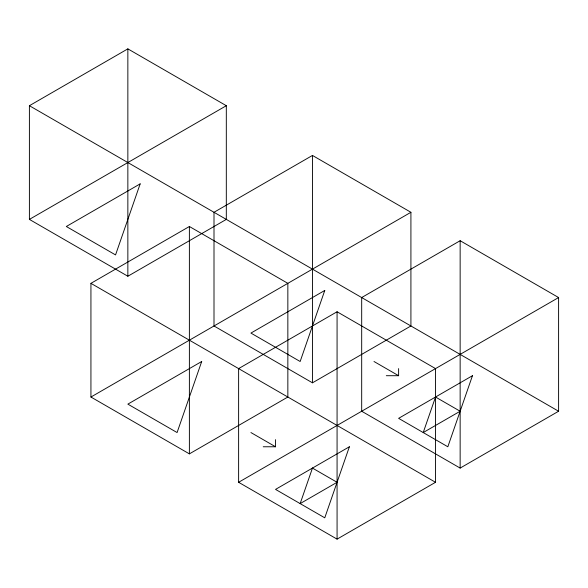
<?xml version="1.0" encoding="UTF-8"?>
<svg xmlns="http://www.w3.org/2000/svg" width="588" height="588" viewBox="0 0 588 588"><rect width="100%" height="100%" fill="white"/><g stroke="black" fill="none" stroke-linecap="round" stroke-linejoin="round"><path stroke-width="0.88" d="M29.4 105.708L127.853 48.863L226.314 105.708L226.314 219.398L127.853 276.235L29.4 219.398L29.4 105.708L558.6 411.24L558.6 297.55L460.147 240.713L361.686 297.55L361.686 411.24L460.147 468.085L558.6 411.24M29.4 219.398L226.314 105.708M90.934 283.342L189.387 226.498L287.848 283.342L287.848 397.032L189.387 453.87L90.934 397.032L90.934 283.342L435.532 482.292L435.532 368.603L337.071 311.765L238.618 368.603L238.618 482.292L337.071 539.137L435.532 482.292M312.463 155.445L214.003 212.29L214.003 325.972L312.463 382.817L410.916 325.972L410.916 212.29L312.463 155.445L312.463 382.817M90.934 397.032L410.916 212.29M238.618 482.292L558.6 297.55M386.301 375.71L398.613 375.71L398.613 368.61M263.233 446.77L275.537 446.77L275.537 439.662M373.997 361.502L398.613 375.71M250.929 432.555L275.537 446.77M460.147 240.713L460.147 468.085M337.071 311.765L337.071 539.137M189.387 226.498L189.387 453.87M127.853 48.863L127.853 276.235M140.164 183.868L115.549 254.92L66.319 226.498L140.164 183.868M201.699 361.502L177.084 432.555L127.853 404.132L201.699 361.502M324.767 290.45L300.152 361.502L250.929 333.08L324.767 290.45M312.463 468.085L300.152 503.607L337.071 482.292L312.463 468.085M349.382 446.77L324.767 517.822L275.537 489.4L349.382 446.77M435.532 397.032L423.22 432.555L460.147 411.24L435.532 397.032M472.451 375.71L447.835 446.77L398.613 418.347L472.451 375.71"/></g></svg>
